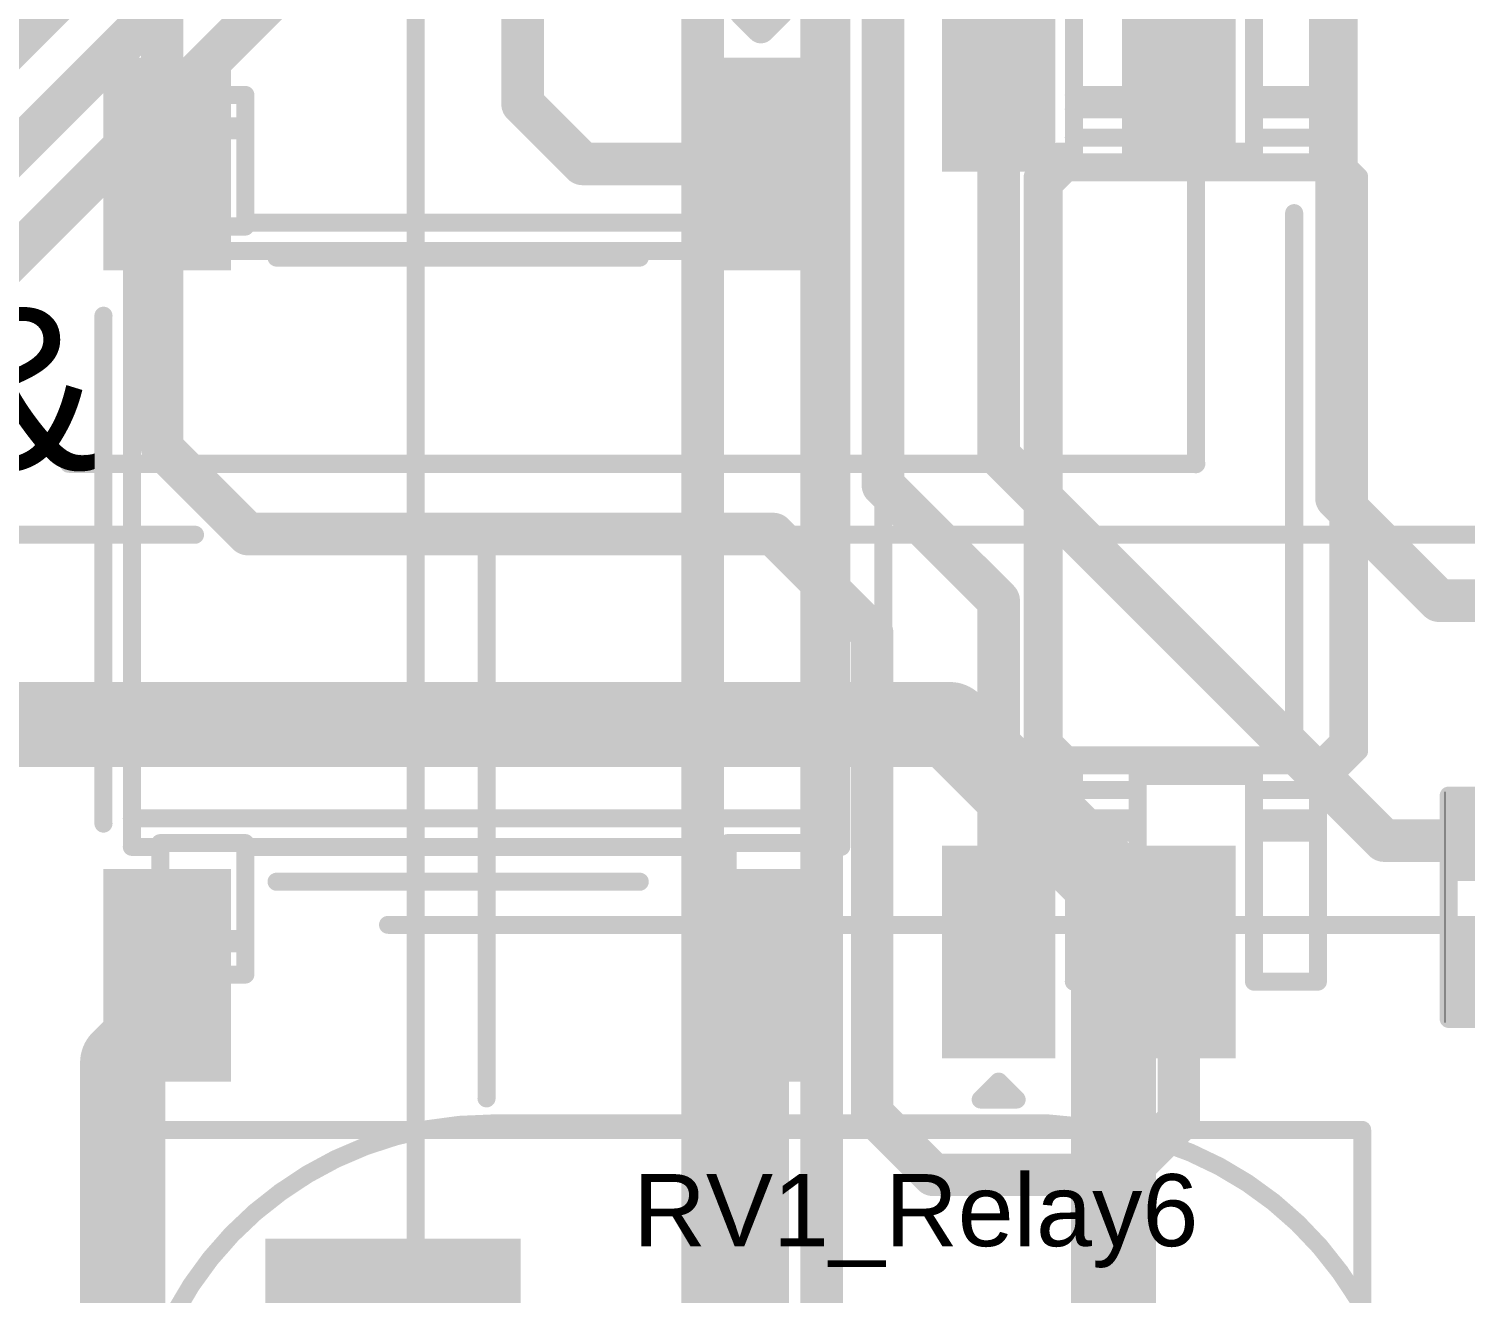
# Model space of a CAD drawing. Header units: millimetres. Extents: x -16 to 330, y -45 to 150.
# Drawn here: x 76.53 to 86.66, y 6.66 to 15.58 of the extents above; entities that cross this region are included whole.
import ezdxf

# ---------------------------------------------------------------- set-up
doc = ezdxf.new("R2010")
doc.units = ezdxf.units.MM
for name, color, linetype in [('BottomLayer', 5, 'Continuous'), ('BottomSolder', 6, 'Continuous'), ('Mechanical13', 56, 'Continuous'), ('MidLayer1', 16, 'Continuous'), ('MidLayer2', 76, 'Continuous'), ('MultiLayer', 9, 'Continuous'), ('PadHoleLayer', 156, 'Continuous'), ('TopLayer', 1, 'Continuous'), ('TopOverlay', 2, 'Continuous'), ('TopPaste', 8, 'Continuous'), ('TopSolder', 216, 'Continuous')]:
    doc.layers.add(name, color=color, linetype=linetype)
doc.styles.add('Arial', font='arial.ttf', dxfattribs={"height": 0.2})

# ---------------------------------------------------------------- blocks, each defined once
blk = doc.blocks.new('ERZ_V07D680_6')
at = {"layer": 'BottomLayer'}
blk.add_hatch(color=5, dxfattribs=at).paths.add_polyline_path([(-3.44, 1.9), (-1.64, 1.9), (-1.64, 0.1), (-3.44, 0.1)])
h = blk.add_hatch(color=5, dxfattribs=at)
edge = h.paths.add_edge_path()
edge.add_arc((2.54, -1), 0.9, 0, 360)
at = {"layer": 'BottomSolder'}
h = blk.add_hatch(color=6, dxfattribs=at)
edge = h.paths.add_edge_path()
edge.add_arc((-2.54, 1), 0.4, 0, 360)
h = blk.add_hatch(color=6, dxfattribs=at)
edge = h.paths.add_edge_path()
edge.add_arc((2.54, -1), 0.4, 0, 360)
at = {"layer": 'MidLayer1'}
blk.add_hatch(color=16, dxfattribs=at).paths.add_polyline_path([(-3.44, 1.9), (-1.64, 1.9), (-1.64, 0.1), (-3.44, 0.1)])
h = blk.add_hatch(color=16, dxfattribs=at)
edge = h.paths.add_edge_path()
edge.add_arc((2.54, -1), 0.9, 0, 360)
at = {"layer": 'MidLayer2'}
blk.add_hatch(color=76, dxfattribs=at).paths.add_polyline_path([(-3.44, 1.9), (-1.64, 1.9), (-1.64, 0.1), (-3.44, 0.1)])
h = blk.add_hatch(color=76, dxfattribs=at)
edge = h.paths.add_edge_path()
edge.add_arc((2.54, -1), 0.9, 0, 360)
at = {"layer": 'MultiLayer'}
blk.add_hatch(color=9, dxfattribs=at).paths.add_polyline_path([(-3.44, 1.9), (-1.64, 1.9), (-1.64, 0.1), (-3.44, 0.1)])
h = blk.add_hatch(color=9, dxfattribs=at)
edge = h.paths.add_edge_path()
edge.add_arc((2.54, -1), 0.9, 0, 360)
at = {"layer": 'PadHoleLayer'}
h = blk.add_hatch(color=156, dxfattribs=at)
edge = h.paths.add_edge_path()
edge.add_arc((-2.54, 1), 0.4, 0, 360)
h = blk.add_hatch(color=156, dxfattribs=at)
edge = h.paths.add_edge_path()
edge.add_arc((2.54, -1), 0.4, 0, 360)
at = {"layer": 'TopLayer'}
blk.add_hatch(color=1, dxfattribs=at).paths.add_polyline_path([(-3.44, 1.9), (-1.64, 1.9), (-1.64, 0.1), (-3.44, 0.1)])
h = blk.add_hatch(color=1, dxfattribs=at)
edge = h.paths.add_edge_path()
edge.add_arc((2.54, -1), 0.9, 0, 360)
at = {"layer": 'TopSolder'}
h = blk.add_hatch(color=216, dxfattribs=at)
edge = h.paths.add_edge_path()
edge.add_arc((-2.54, 1), 0.4, 0, 360)
h = blk.add_hatch(color=216, dxfattribs=at)
edge = h.paths.add_edge_path()
edge.add_arc((2.54, -1), 0.4, 0, 360)
at = {"layer": 'TopOverlay', "const_width": 0.127}
for points in [[(-4.293, -2.642), (-4.293, 2.667)], [(-4.293, 2.667), (4.293, 2.667)], [(4.293, -2.642), (4.293, 2.667)], [(-4.293, -2.642), (4.293, -2.642)]]:
    blk.add_lwpolyline(points, dxfattribs=at)
at = {"layer": 'TopOverlay', "const_width": 0.0635}
for points in [[(-4.324, 2.667, 1), (-4.261, 2.667, 1)], [(-4.324, 2.667, 1), (-4.261, 2.667, 1)], [(4.261, 2.667, 1), (4.324, 2.667, 1)], [(4.261, 2.667, 1), (4.324, 2.667, 1)], [(-4.324, -2.642, 1), (-4.261, -2.642, 1)], [(-4.324, -2.642, 1), (-4.261, -2.642, 1)], [(4.261, -2.642, 1), (4.324, -2.642, 1)], [(4.261, -2.642, 1), (4.324, -2.642, 1)]]:
    blk.add_lwpolyline(points, format="xyb", close=True, dxfattribs=at)
blk = doc.blocks.new('R___0402_22')
at = {"layer": 'TopLayer'}
for points in [[(-0.699, -0.318), (-0.699, 0.317), (-0.241, 0.317), (-0.241, -0.318)], [(0.241, -0.318), (0.241, 0.317), (0.699, 0.317), (0.699, -0.318)]]:
    blk.add_hatch(color=1, dxfattribs=at).paths.add_polyline_path(points)
at = {"layer": 'TopPaste'}
for points in [[(-0.699, -0.318), (-0.699, 0.317), (-0.241, 0.317), (-0.241, -0.318)], [(0.241, -0.318), (0.241, 0.317), (0.699, 0.317), (0.699, -0.318)]]:
    blk.add_hatch(color=8, dxfattribs=at).paths.add_polyline_path(points)
at = {"layer": 'TopSolder'}
for points in [[(-0.754, -0.373), (-0.754, 0.373), (-0.186, 0.373), (-0.186, -0.373)], [(0.186, -0.373), (0.186, 0.373), (0.754, 0.373), (0.754, -0.373)]]:
    blk.add_hatch(color=216, dxfattribs=at).paths.add_polyline_path(points)
at = {"layer": 'TopOverlay'}
for points, const_width in [([(0.787, 0.406), (-0.787, 0.406)], 0.127), ([(-0.787, -0.406), (-0.787, 0.406)], 0.127), ([(0.787, -0.406), (0.787, 0.406)], 0.127), ([(0.787, -0.406), (-0.787, -0.406)], 0.127), ([(0.813, -0.432), (-0.813, -0.432)], 0.00323)]:
    blk.add_lwpolyline(points, dxfattribs=dict(at, const_width=const_width))
for points, const_width in [([(-0.819, 0.406, 1), (-0.756, 0.406, 1)], 0.0635), ([(-0.819, 0.406, 1), (-0.756, 0.406, 1)], 0.0635), ([(0.756, 0.406, 1), (0.819, 0.406, 1)], 0.0635), ([(0.756, 0.406, 1), (0.819, 0.406, 1)], 0.0635), ([(-0.819, -0.406, 1), (-0.756, -0.406, 1)], 0.0635), ([(-0.819, -0.406, 1), (-0.756, -0.406, 1)], 0.0635), ([(0.756, -0.406, 1), (0.819, -0.406, 1)], 0.0635), ([(0.756, -0.406, 1), (0.819, -0.406, 1)], 0.0635), ([(-0.814, -0.432, 1), (-0.812, -0.432, 1)], 0.00161), ([(0.812, -0.432, 1), (0.814, -0.432, 1)], 0.00161)]:
    blk.add_lwpolyline(points, format="xyb", close=True, dxfattribs=dict(at, const_width=const_width))
blk = doc.blocks.new('SOP_4_1_27_________B____2_6___60')
at = {"layer": 'TopLayer'}
for points in [[(-3.875, 1.035), (-2.375, 1.035), (-2.375, 0.235), (-3.875, 0.235)], [(2.375, 1.035), (3.875, 1.035), (3.875, 0.235), (2.375, 0.235)], [(2.375, 1.035), (3.875, 1.035), (3.875, 0.235), (2.375, 0.235)], [(-3.875, -0.235), (-2.375, -0.235), (-2.375, -1.035), (-3.875, -1.035)], [(2.375, -0.235), (3.875, -0.235), (3.875, -1.035), (2.375, -1.035)]]:
    blk.add_hatch(color=1, dxfattribs=at).paths.add_polyline_path(points)
at = {"layer": 'TopPaste'}
for points in [[(-3.875, 1.035), (-2.375, 1.035), (-2.375, 0.235), (-3.875, 0.235)], [(2.375, 1.035), (3.875, 1.035), (3.875, 0.235), (2.375, 0.235)], [(2.375, 1.035), (3.875, 1.035), (3.875, 0.235), (2.375, 0.235)], [(-3.875, -0.235), (-2.375, -0.235), (-2.375, -1.035), (-3.875, -1.035)], [(2.375, -0.235), (3.875, -0.235), (3.875, -1.035), (2.375, -1.035)]]:
    blk.add_hatch(color=8, dxfattribs=at).paths.add_polyline_path(points)
at = {"layer": 'TopSolder'}
for points in [[(-3.875, 1.035), (-2.375, 1.035), (-2.375, 0.235), (-3.875, 0.235)], [(2.375, 1.035), (3.875, 1.035), (3.875, 0.235), (2.375, 0.235)], [(2.375, 1.035), (3.875, 1.035), (3.875, 0.235), (2.375, 0.235)], [(-3.875, -0.235), (-2.375, -0.235), (-2.375, -1.035), (-3.875, -1.035)], [(2.375, -0.235), (3.875, -0.235), (3.875, -1.035), (2.375, -1.035)]]:
    blk.add_hatch(color=216, dxfattribs=at).paths.add_polyline_path(points)
at = {"layer": 'TopOverlay', "const_width": 0.127}
for points in [[(-1.778, 1.448), (2.083, 1.448)], [(-4.166, 0.762), (-4.166, 0.508)], [(-4.166, 0.762), (-4.039, 0.635)], [(-4.039, 0.635), (-4.166, 0.508)], [(-1.778, -1.448), (2.083, -1.448)]]:
    blk.add_lwpolyline(points, dxfattribs=at)
at = {"layer": 'TopOverlay', "const_width": 0.0635}
for points in [[(-1.81, 1.448, 1), (-1.746, 1.448, 1)], [(2.051, 1.448, 1), (2.115, 1.448, 1)], [(-4.197, 0.762, 1), (-4.134, 0.762, 1)], [(-4.197, 0.762, 1), (-4.134, 0.762, 1)], [(-4.07, 0.635, 1), (-4.007, 0.635, 1)], [(-4.07, 0.635, 1), (-4.007, 0.635, 1)], [(-4.197, 0.508, 1), (-4.134, 0.508, 1)], [(-4.197, 0.508, 1), (-4.134, 0.508, 1)], [(-1.81, -1.448, 1), (-1.746, -1.448, 1)], [(2.051, -1.448, 1), (2.115, -1.448, 1)]]:
    blk.add_lwpolyline(points, format="xyb", close=True, dxfattribs=at)
blk = doc.blocks.new('ABS_182')
at = {"layer": 'TopLayer'}
for points in [[(-3.61, 2.5), (-2.11, 2.5), (-2.11, 1.6), (-3.61, 1.6)], [(2.11, 2.5), (3.61, 2.5), (3.61, 1.6), (2.11, 1.6)], [(-3.61, -1.6), (-2.11, -1.6), (-2.11, -2.5), (-3.61, -2.5)], [(2.11, -1.6), (3.61, -1.6), (3.61, -2.5), (2.11, -2.5)]]:
    blk.add_hatch(color=1, dxfattribs=at).paths.add_polyline_path(points)
at = {"layer": 'TopPaste'}
for points in [[(-3.61, 2.5), (-2.11, 2.5), (-2.11, 1.6), (-3.61, 1.6)], [(2.11, 2.5), (3.61, 2.5), (3.61, 1.6), (2.11, 1.6)], [(-3.61, -1.6), (-2.11, -1.6), (-2.11, -2.5), (-3.61, -2.5)], [(2.11, -1.6), (3.61, -1.6), (3.61, -2.5), (2.11, -2.5)]]:
    blk.add_hatch(color=8, dxfattribs=at).paths.add_polyline_path(points)
at = {"layer": 'TopSolder'}
for points in [[(-3.61, 2.5), (-2.11, 2.5), (-2.11, 1.6), (-3.61, 1.6)], [(2.11, 2.5), (3.61, 2.5), (3.61, 1.6), (2.11, 1.6)], [(-3.61, -1.6), (-2.11, -1.6), (-2.11, -2.5), (-3.61, -2.5)], [(2.11, -1.6), (3.61, -1.6), (3.61, -2.5), (2.11, -2.5)]]:
    blk.add_hatch(color=216, dxfattribs=at).paths.add_polyline_path(points)
at = {"layer": 'TopOverlay'}
for points, const_width in [([(1.79, 2.5), (-1.79, 2.5)], 0.127), ([(-3.937, 2.007), (-3.937, 2.261)], 0.2), ([(-3.81, 2.134), (-3.937, 2.261)], 0.2), ([(-3.937, 2.007), (-3.81, 2.134)], 0.2), ([(-2.2, -1.28), (-2.2, 1.28)], 0.127), ([(2.2, -1.28), (2.2, 1.28)], 0.127), ([(1.79, -2.5), (-1.79, -2.5)], 0.127)]:
    blk.add_lwpolyline(points, dxfattribs=dict(at, const_width=const_width))
for points, const_width in [([(-1.822, 2.5, 1), (-1.758, 2.5, 1)], 0.0635), ([(1.758, 2.5, 1), (1.822, 2.5, 1)], 0.0635), ([(-3.987, 2.261, 1), (-3.887, 2.261, 1)], 0.1), ([(-3.987, 2.261, 1), (-3.887, 2.261, 1)], 0.1), ([(-3.86, 2.134, 1), (-3.76, 2.134, 1)], 0.1), ([(-3.86, 2.134, 1), (-3.76, 2.134, 1)], 0.1), ([(-3.987, 2.007, 1), (-3.887, 2.007, 1)], 0.1), ([(-3.987, 2.007, 1), (-3.887, 2.007, 1)], 0.1), ([(-2.232, 1.28, 1), (-2.168, 1.28, 1)], 0.0635), ([(2.168, 1.28, 1), (2.232, 1.28, 1)], 0.0635), ([(-2.232, -1.28, 1), (-2.168, -1.28, 1)], 0.0635), ([(2.168, -1.28, 1), (2.232, -1.28, 1)], 0.0635), ([(-1.822, -2.5, 1), (-1.758, -2.5, 1)], 0.0635), ([(1.758, -2.5, 1), (1.822, -2.5, 1)], 0.0635)]:
    blk.add_lwpolyline(points, format="xyb", close=True, dxfattribs=dict(at, const_width=const_width))

msp = doc.modelspace()

# ---------------------------------------------------------------- linework, layer by layer
at = {"layer": 'BottomLayer', "const_width": 0.3}
for points in [[(71.145, 10.185), (80.848, 19.888)], [(71.349, 9.627), (81.546, 19.824)], [(72.161, 9.703), (82.22, 19.761)], [(81.28, 3.124), (81.28, 17.917)], [(82.118, 3.2), (82.118, 17.889)]]:
    msp.add_lwpolyline(points, dxfattribs=at)
at = {"layer": 'Mechanical13', "const_width": 0.127}
for points in [[(79.256, 9.064), (79.256, 17.009)], [(79.256, 9.064), (79.256, 17.009)], [(82.256, 13.036), (82.256, 17.009)], [(82.256, 13.036), (82.256, 17.009)], [(84.756, 12.509), (84.756, 16.481)], [(84.756, 12.509), (84.756, 16.481)], [(83.896, 15.109), (83.896, 16.159)], [(84.346, 15.109), (84.346, 16.159)], [(85.166, 15.109), (85.166, 16.159)], [(85.616, 15.109), (85.616, 16.159)], [(77.456, 15.109), (78.056, 15.109)], [(77.456, 14.182), (77.456, 15.109)], [(78.056, 14.182), (78.056, 15.109)], [(81.456, 15.109), (82.056, 15.109)], [(81.456, 14.182), (81.456, 15.109)], [(82.056, 14.182), (82.056, 15.109)], [(83.896, 15.109), (84.346, 15.109)], [(83.896, 15.009), (83.896, 15.109)], [(84.346, 15.009), (84.346, 15.109)], [(85.166, 15.109), (85.616, 15.109)], [(85.166, 15.009), (85.166, 15.109)], [(85.616, 15.009), (85.616, 15.109)], [(83.896, 15.009), (84.346, 15.009)], [(83.896, 14.809), (83.896, 15.009)], [(84.346, 14.809), (84.346, 15.009)], [(85.166, 15.009), (85.616, 15.009)], [(85.166, 14.809), (85.166, 15.009)], [(85.616, 14.809), (85.616, 15.009)], [(77.456, 14.889), (78.056, 14.889)], [(77.456, 14.859), (78.056, 14.859)], [(81.456, 14.889), (82.056, 14.889)], [(81.456, 14.859), (82.056, 14.859)], [(83.896, 14.809), (84.346, 14.809)], [(83.896, 14.634), (83.896, 14.809)], [(84.346, 14.634), (84.346, 14.809)], [(85.166, 14.809), (85.616, 14.809)], [(85.166, 14.634), (85.166, 14.809)], [(85.616, 14.634), (85.616, 14.809)], [(83.606, 14.534), (83.781, 14.709)], [(83.681, 14.496), (83.819, 14.634)], [(83.781, 14.709), (83.896, 14.709)], [(83.781, 14.709), (83.854, 14.563)], [(83.819, 14.634), (85.694, 14.634)], [(84.346, 14.709), (85.166, 14.709)], [(85.616, 14.709), (85.731, 14.709)], [(85.658, 14.563), (85.731, 14.709)], [(85.694, 14.634), (85.831, 14.496)], [(85.731, 14.709), (85.906, 14.534)], [(83.606, 14.534), (83.753, 14.461)], [(83.606, 10.484), (83.606, 14.534)], [(83.753, 14.461), (83.854, 14.563)], [(83.854, 14.563), (85.658, 14.563)], [(85.658, 14.563), (85.76, 14.461)], [(85.76, 14.461), (85.906, 14.534)], [(85.906, 10.484), (85.906, 14.534)], [(79.256, 6.509), (79.256, 14.454)], [(79.256, 6.509), (79.256, 14.454)], [(83.681, 10.521), (83.681, 14.496)], [(83.753, 10.557), (83.753, 14.461)], [(85.76, 10.557), (85.76, 14.461)], [(85.831, 10.521), (85.831, 14.496)], [(77.256, 14.209), (77.456, 14.209)], [(77.256, 9.809), (77.256, 14.209)], [(77.456, 14.182), (78.056, 14.182)], [(78.056, 14.209), (81.456, 14.209)], [(81.456, 14.182), (82.056, 14.182)], [(82.056, 14.209), (82.256, 14.209)], [(82.256, 9.809), (82.256, 14.209)], [(77.256, 14.009), (82.256, 14.009)], [(76.812, 12.509), (84.756, 12.509)], [(76.812, 12.509), (84.756, 12.509)], [(69.756, 12.009), (77.701, 12.009)], [(69.756, 12.009), (77.701, 12.009)], [(79.756, 12.009), (87.701, 12.009)], [(79.756, 12.009), (87.701, 12.009)], [(79.756, 8.036), (79.756, 12.009)], [(79.756, 8.036), (79.756, 12.009)], [(83.606, 10.484), (83.753, 10.557)], [(83.606, 10.484), (83.781, 10.309)], [(83.681, 10.521), (83.819, 10.384)], [(83.753, 10.557), (83.854, 10.455)], [(85.658, 10.455), (85.76, 10.557)], [(85.694, 10.384), (85.831, 10.521)], [(85.731, 10.309), (85.906, 10.484)], [(85.76, 10.557), (85.906, 10.484)], [(83.781, 10.309), (83.854, 10.455)], [(83.819, 10.384), (85.694, 10.384)], [(83.854, 10.455), (85.658, 10.455)], [(83.896, 10.209), (83.896, 10.384)], [(84.346, 10.209), (84.346, 10.384)], [(85.166, 10.209), (85.166, 10.384)], [(85.616, 10.209), (85.616, 10.384)], [(85.658, 10.455), (85.731, 10.309)], [(83.781, 10.309), (83.896, 10.309)], [(84.346, 10.309), (85.166, 10.309)], [(85.616, 10.309), (85.731, 10.309)], [(83.896, 10.209), (84.346, 10.209)], [(83.896, 10.009), (83.896, 10.209)], [(84.346, 10.009), (84.346, 10.209)], [(85.166, 10.209), (85.616, 10.209)], [(85.166, 10.009), (85.166, 10.209)], [(85.616, 10.009), (85.616, 10.209)], [(77.256, 10.009), (82.256, 10.009)], [(83.896, 10.009), (84.346, 10.009)], [(83.896, 9.909), (83.896, 10.009)], [(84.346, 9.909), (84.346, 10.009)], [(85.166, 10.009), (85.616, 10.009)], [(85.166, 9.909), (85.166, 10.009)], [(85.616, 9.909), (85.616, 10.009)], [(83.896, 9.909), (84.346, 9.909)], [(83.896, 8.859), (83.896, 9.909)], [(84.346, 8.859), (84.346, 9.909)], [(85.166, 9.909), (85.616, 9.909)], [(85.166, 8.859), (85.166, 9.909)], [(85.616, 8.859), (85.616, 9.909)], [(77.256, 9.809), (77.456, 9.809)], [(77.456, 9.835), (78.056, 9.835)], [(77.456, 8.909), (77.456, 9.835)], [(78.056, 8.909), (78.056, 9.835)], [(78.056, 9.809), (81.456, 9.809)], [(81.456, 8.909), (81.456, 9.835)], [(81.456, 9.835), (82.056, 9.835)], [(82.056, 8.909), (82.056, 9.835)], [(82.056, 9.809), (82.256, 9.809)], [(79.062, 9.259), (87.006, 9.259)], [(79.062, 9.259), (87.006, 9.259)], [(77.456, 9.159), (78.056, 9.159)], [(81.456, 9.159), (82.056, 9.159)], [(77.456, 9.129), (78.056, 9.129)], [(81.456, 9.129), (82.056, 9.129)], [(77.456, 8.909), (78.056, 8.909)], [(81.456, 8.909), (82.056, 8.909)], [(83.896, 8.859), (84.346, 8.859)], [(85.166, 8.859), (85.616, 8.859)], [(79.793, 7.859), (83.72, 7.859)]]:
    msp.add_lwpolyline(points, dxfattribs=at)
at = {"layer": 'Mechanical13'}
for points, const_width in [([(77.424, 15.109, 1), (77.488, 15.109, 1)], 0.0635), ([(77.424, 15.109, 1), (77.488, 15.109, 1)], 0.0635), ([(78.024, 15.109, 1), (78.088, 15.109, 1)], 0.0635), ([(78.024, 15.109, 1), (78.088, 15.109, 1)], 0.0635), ([(81.424, 15.109, 1), (81.488, 15.109, 1)], 0.0635), ([(81.424, 15.109, 1), (81.488, 15.109, 1)], 0.0635), ([(82.024, 15.109, 1), (82.088, 15.109, 1)], 0.0635), ([(82.024, 15.109, 1), (82.088, 15.109, 1)], 0.0635), ([(83.864, 15.109, 1), (83.928, 15.109, 1)], 0.0635), ([(83.864, 15.109, 1), (83.928, 15.109, 1)], 0.0635), ([(83.864, 15.109, 1), (83.928, 15.109, 1)], 0.0635), ([(84.314, 15.109, 1), (84.378, 15.109, 1)], 0.0635), ([(84.314, 15.109, 1), (84.378, 15.109, 1)], 0.0635), ([(84.314, 15.109, 1), (84.378, 15.109, 1)], 0.0635), ([(85.134, 15.109, 1), (85.198, 15.109, 1)], 0.0635), ([(85.134, 15.109, 1), (85.198, 15.109, 1)], 0.0635), ([(85.134, 15.109, 1), (85.198, 15.109, 1)], 0.0635), ([(85.584, 15.109, 1), (85.648, 15.109, 1)], 0.0635), ([(85.584, 15.109, 1), (85.648, 15.109, 1)], 0.0635), ([(85.584, 15.109, 1), (85.648, 15.109, 1)], 0.0635), ([(83.864, 15.009, 1), (83.928, 15.009, 1)], 0.0635), ([(83.864, 15.009, 1), (83.928, 15.009, 1)], 0.0635), ([(83.864, 15.009, 1), (83.928, 15.009, 1)], 0.0635), ([(84.314, 15.009, 1), (84.378, 15.009, 1)], 0.0635), ([(84.314, 15.009, 1), (84.378, 15.009, 1)], 0.0635), ([(84.314, 15.009, 1), (84.378, 15.009, 1)], 0.0635), ([(85.134, 15.009, 1), (85.198, 15.009, 1)], 0.0635), ([(85.134, 15.009, 1), (85.198, 15.009, 1)], 0.0635), ([(85.134, 15.009, 1), (85.198, 15.009, 1)], 0.0635), ([(85.584, 15.009, 1), (85.648, 15.009, 1)], 0.0635), ([(85.584, 15.009, 1), (85.648, 15.009, 1)], 0.0635), ([(85.584, 15.009, 1), (85.648, 15.009, 1)], 0.0635), ([(77.424, 14.889, 1), (77.488, 14.889, 1)], 0.0635), ([(77.424, 14.859, 1), (77.488, 14.859, 1)], 0.0635), ([(78.024, 14.889, 1), (78.088, 14.889, 1)], 0.0635), ([(78.024, 14.859, 1), (78.088, 14.859, 1)], 0.0635), ([(81.424, 14.889, 1), (81.488, 14.889, 1)], 0.0635), ([(81.424, 14.859, 1), (81.488, 14.859, 1)], 0.0635), ([(82.024, 14.889, 1), (82.088, 14.889, 1)], 0.0635), ([(82.024, 14.859, 1), (82.088, 14.859, 1)], 0.0635), ([(83.864, 14.809, 1), (83.928, 14.809, 1)], 0.0635), ([(83.864, 14.809, 1), (83.928, 14.809, 1)], 0.0635), ([(83.864, 14.809, 1), (83.928, 14.809, 1)], 0.0635), ([(84.314, 14.809, 1), (84.378, 14.809, 1)], 0.0635), ([(84.314, 14.809, 1), (84.378, 14.809, 1)], 0.0635), ([(84.314, 14.809, 1), (84.378, 14.809, 1)], 0.0635), ([(85.134, 14.809, 1), (85.198, 14.809, 1)], 0.0635), ([(85.134, 14.809, 1), (85.198, 14.809, 1)], 0.0635), ([(85.134, 14.809, 1), (85.198, 14.809, 1)], 0.0635), ([(85.584, 14.809, 1), (85.648, 14.809, 1)], 0.0635), ([(85.584, 14.809, 1), (85.648, 14.809, 1)], 0.0635), ([(85.584, 14.809, 1), (85.648, 14.809, 1)], 0.0635), ([(83.749, 14.709, 1), (83.813, 14.709, 1)], 0.0635), ([(83.749, 14.709, 1), (83.813, 14.709, 1)], 0.0635), ([(83.749, 14.709, 1), (83.813, 14.709, 1)], 0.0635), ([(83.787, 14.634, 1), (83.85, 14.634, 1)], 0.0635), ([(83.787, 14.634, 1), (83.85, 14.634, 1)], 0.0635), ([(83.864, 14.709, 1), (83.928, 14.709, 1)], 0.0635), ([(83.864, 14.634, 1), (83.928, 14.634, 1)], 0.0635), ([(84.314, 14.709, 1), (84.378, 14.709, 1)], 0.0635), ([(84.314, 14.634, 1), (84.378, 14.634, 1)], 0.0635), ([(85.134, 14.709, 1), (85.198, 14.709, 1)], 0.0635), ([(85.134, 14.634, 1), (85.198, 14.634, 1)], 0.0635), ([(85.584, 14.709, 1), (85.648, 14.709, 1)], 0.0635), ([(85.584, 14.634, 1), (85.648, 14.634, 1)], 0.0635), ([(85.662, 14.634, 1), (85.725, 14.634, 1)], 0.0635), ([(85.662, 14.634, 1), (85.725, 14.634, 1)], 0.0635), ([(85.699, 14.709, 1), (85.763, 14.709, 1)], 0.0635), ([(85.699, 14.709, 1), (85.763, 14.709, 1)], 0.0635), ([(85.699, 14.709, 1), (85.763, 14.709, 1)], 0.0635), ([(83.574, 14.534, 1), (83.638, 14.534, 1)], 0.0635), ([(83.574, 14.534, 1), (83.638, 14.534, 1)], 0.0635), ([(83.574, 14.534, 1), (83.638, 14.534, 1)], 0.0635), ([(83.823, 14.563, 1), (83.886, 14.563, 1)], 0.0635), ([(83.823, 14.563, 1), (83.886, 14.563, 1)], 0.0635), ([(83.823, 14.563, 1), (83.886, 14.563, 1)], 0.0635), ([(85.626, 14.563, 1), (85.69, 14.563, 1)], 0.0635), ([(85.626, 14.563, 1), (85.69, 14.563, 1)], 0.0635), ([(85.626, 14.563, 1), (85.69, 14.563, 1)], 0.0635), ([(85.874, 14.534, 1), (85.938, 14.534, 1)], 0.0635), ([(85.874, 14.534, 1), (85.938, 14.534, 1)], 0.0635), ([(85.874, 14.534, 1), (85.938, 14.534, 1)], 0.0635), ([(79.224, 14.454, 1), (79.288, 14.454, 1)], 0.0635), ([(79.224, 14.454, 1), (79.288, 14.454, 1)], 0.0635), ([(83.649, 14.496, 1), (83.713, 14.496, 1)], 0.0635), ([(83.649, 14.496, 1), (83.713, 14.496, 1)], 0.0635), ([(83.721, 14.461, 1), (83.784, 14.461, 1)], 0.0635), ([(83.721, 14.461, 1), (83.784, 14.461, 1)], 0.0635), ([(83.721, 14.461, 1), (83.784, 14.461, 1)], 0.0635), ([(85.728, 14.461, 1), (85.792, 14.461, 1)], 0.0635), ([(85.728, 14.461, 1), (85.792, 14.461, 1)], 0.0635), ([(85.728, 14.461, 1), (85.792, 14.461, 1)], 0.0635), ([(85.799, 14.496, 1), (85.863, 14.496, 1)], 0.0635), ([(85.799, 14.496, 1), (85.863, 14.496, 1)], 0.0635), ([(77.224, 14.209, 1), (77.288, 14.209, 1)], 0.0635), ([(77.224, 14.209, 1), (77.288, 14.209, 1)], 0.0635), ([(77.424, 14.209, 1), (77.488, 14.209, 1)], 0.0635), ([(77.424, 14.182, 1), (77.488, 14.182, 1)], 0.0635), ([(77.424, 14.182, 1), (77.488, 14.182, 1)], 0.0635), ([(78.024, 14.209, 1), (78.088, 14.209, 1)], 0.0635), ([(78.024, 14.182, 1), (78.088, 14.182, 1)], 0.0635), ([(78.024, 14.182, 1), (78.088, 14.182, 1)], 0.0635), ([(81.424, 14.209, 1), (81.488, 14.209, 1)], 0.0635), ([(81.424, 14.182, 1), (81.488, 14.182, 1)], 0.0635), ([(81.424, 14.182, 1), (81.488, 14.182, 1)], 0.0635), ([(82.024, 14.209, 1), (82.088, 14.209, 1)], 0.0635), ([(82.024, 14.182, 1), (82.088, 14.182, 1)], 0.0635), ([(82.024, 14.182, 1), (82.088, 14.182, 1)], 0.0635), ([(82.224, 14.209, 1), (82.288, 14.209, 1)], 0.0635), ([(82.224, 14.209, 1), (82.288, 14.209, 1)], 0.0635), ([(77.224, 14.009, 1), (77.288, 14.009, 1)], 0.0635), ([(82.224, 14.009, 1), (82.288, 14.009, 1)], 0.0635), ([(82.224, 13.036, 1), (82.288, 13.036, 1)], 0.0635), ([(82.224, 13.036, 1), (82.288, 13.036, 1)], 0.0635), ([(76.78, 12.509, 1), (76.843, 12.509, 1)], 0.0635), ([(76.78, 12.509, 1), (76.843, 12.509, 1)], 0.0635), ([(84.759, 12.509, 1), (84.753, 12.509, 1)], 0.127), ([(84.759, 12.509, 1), (84.753, 12.509, 1)], 0.127), ([(84.721, 12.509, 1), (84.785, 12.509, 1)], 0.0635), ([(84.721, 12.509, 1), (84.785, 12.509, 1)], 0.0635), ([(84.724, 12.509, 1), (84.788, 12.509, 1)], 0.0635), ([(84.724, 12.509, 1), (84.788, 12.509, 1)], 0.0635), ([(84.724, 12.509, 1), (84.788, 12.509, 1)], 0.0635), ([(84.724, 12.509, 1), (84.788, 12.509, 1)], 0.0635), ([(84.728, 12.509, 1), (84.791, 12.509, 1)], 0.0635), ([(84.728, 12.509, 1), (84.791, 12.509, 1)], 0.0635), ([(77.669, 12.009, 1), (77.733, 12.009, 1)], 0.0635), ([(77.669, 12.009, 1), (77.733, 12.009, 1)], 0.0635), ([(79.759, 12.009, 1), (79.753, 12.009, 1)], 0.127), ([(79.759, 12.009, 1), (79.753, 12.009, 1)], 0.127), ([(79.721, 12.009, 1), (79.785, 12.009, 1)], 0.0635), ([(79.721, 12.009, 1), (79.785, 12.009, 1)], 0.0635), ([(79.724, 12.009, 1), (79.788, 12.009, 1)], 0.0635), ([(79.724, 12.009, 1), (79.788, 12.009, 1)], 0.0635), ([(79.724, 12.009, 1), (79.788, 12.009, 1)], 0.0635), ([(79.724, 12.009, 1), (79.788, 12.009, 1)], 0.0635), ([(79.728, 12.009, 1), (79.791, 12.009, 1)], 0.0635), ([(79.728, 12.009, 1), (79.791, 12.009, 1)], 0.0635), ([(83.574, 10.484, 1), (83.638, 10.484, 1)], 0.0635), ([(83.574, 10.484, 1), (83.638, 10.484, 1)], 0.0635), ([(83.574, 10.484, 1), (83.638, 10.484, 1)], 0.0635), ([(83.649, 10.521, 1), (83.713, 10.521, 1)], 0.0635), ([(83.649, 10.521, 1), (83.713, 10.521, 1)], 0.0635), ([(83.721, 10.557, 1), (83.784, 10.557, 1)], 0.0635), ([(83.721, 10.557, 1), (83.784, 10.557, 1)], 0.0635), ([(83.721, 10.557, 1), (83.784, 10.557, 1)], 0.0635), ([(85.728, 10.557, 1), (85.792, 10.557, 1)], 0.0635), ([(85.728, 10.557, 1), (85.792, 10.557, 1)], 0.0635), ([(85.728, 10.557, 1), (85.792, 10.557, 1)], 0.0635), ([(85.799, 10.521, 1), (85.863, 10.521, 1)], 0.0635), ([(85.799, 10.521, 1), (85.863, 10.521, 1)], 0.0635), ([(85.874, 10.484, 1), (85.938, 10.484, 1)], 0.0635), ([(85.874, 10.484, 1), (85.938, 10.484, 1)], 0.0635), ([(85.874, 10.484, 1), (85.938, 10.484, 1)], 0.0635), ([(83.787, 10.384, 1), (83.85, 10.384, 1)], 0.0635), ([(83.787, 10.384, 1), (83.85, 10.384, 1)], 0.0635), ([(83.823, 10.455, 1), (83.886, 10.455, 1)], 0.0635), ([(83.823, 10.455, 1), (83.886, 10.455, 1)], 0.0635), ([(83.823, 10.455, 1), (83.886, 10.455, 1)], 0.0635), ([(83.864, 10.384, 1), (83.928, 10.384, 1)], 0.0635), ([(84.314, 10.384, 1), (84.378, 10.384, 1)], 0.0635), ([(85.134, 10.384, 1), (85.198, 10.384, 1)], 0.0635), ([(85.584, 10.384, 1), (85.648, 10.384, 1)], 0.0635), ([(85.626, 10.455, 1), (85.69, 10.455, 1)], 0.0635), ([(85.626, 10.455, 1), (85.69, 10.455, 1)], 0.0635), ([(85.626, 10.455, 1), (85.69, 10.455, 1)], 0.0635), ([(85.662, 10.384, 1), (85.725, 10.384, 1)], 0.0635), ([(85.662, 10.384, 1), (85.725, 10.384, 1)], 0.0635), ([(83.749, 10.309, 1), (83.813, 10.309, 1)], 0.0635), ([(83.749, 10.309, 1), (83.813, 10.309, 1)], 0.0635), ([(83.749, 10.309, 1), (83.813, 10.309, 1)], 0.0635), ([(83.864, 10.309, 1), (83.928, 10.309, 1)], 0.0635), ([(84.314, 10.309, 1), (84.378, 10.309, 1)], 0.0635), ([(85.134, 10.309, 1), (85.198, 10.309, 1)], 0.0635), ([(85.584, 10.309, 1), (85.648, 10.309, 1)], 0.0635), ([(85.699, 10.309, 1), (85.763, 10.309, 1)], 0.0635), ([(85.699, 10.309, 1), (85.763, 10.309, 1)], 0.0635), ([(85.699, 10.309, 1), (85.763, 10.309, 1)], 0.0635), ([(83.864, 10.209, 1), (83.928, 10.209, 1)], 0.0635), ([(83.864, 10.209, 1), (83.928, 10.209, 1)], 0.0635), ([(83.864, 10.209, 1), (83.928, 10.209, 1)], 0.0635), ([(84.314, 10.209, 1), (84.378, 10.209, 1)], 0.0635), ([(84.314, 10.209, 1), (84.378, 10.209, 1)], 0.0635), ([(84.314, 10.209, 1), (84.378, 10.209, 1)], 0.0635), ([(85.134, 10.209, 1), (85.198, 10.209, 1)], 0.0635), ([(85.134, 10.209, 1), (85.198, 10.209, 1)], 0.0635), ([(85.134, 10.209, 1), (85.198, 10.209, 1)], 0.0635), ([(85.584, 10.209, 1), (85.648, 10.209, 1)], 0.0635), ([(85.584, 10.209, 1), (85.648, 10.209, 1)], 0.0635), ([(85.584, 10.209, 1), (85.648, 10.209, 1)], 0.0635), ([(77.224, 10.009, 1), (77.288, 10.009, 1)], 0.0635), ([(82.224, 10.009, 1), (82.288, 10.009, 1)], 0.0635), ([(83.864, 10.009, 1), (83.928, 10.009, 1)], 0.0635), ([(83.864, 10.009, 1), (83.928, 10.009, 1)], 0.0635), ([(83.864, 10.009, 1), (83.928, 10.009, 1)], 0.0635), ([(84.314, 10.009, 1), (84.378, 10.009, 1)], 0.0635), ([(84.314, 10.009, 1), (84.378, 10.009, 1)], 0.0635), ([(84.314, 10.009, 1), (84.378, 10.009, 1)], 0.0635), ([(85.134, 10.009, 1), (85.198, 10.009, 1)], 0.0635), ([(85.134, 10.009, 1), (85.198, 10.009, 1)], 0.0635), ([(85.134, 10.009, 1), (85.198, 10.009, 1)], 0.0635), ([(85.584, 10.009, 1), (85.648, 10.009, 1)], 0.0635), ([(85.584, 10.009, 1), (85.648, 10.009, 1)], 0.0635), ([(85.584, 10.009, 1), (85.648, 10.009, 1)], 0.0635), ([(83.864, 9.909, 1), (83.928, 9.909, 1)], 0.0635), ([(83.864, 9.909, 1), (83.928, 9.909, 1)], 0.0635), ([(83.864, 9.909, 1), (83.928, 9.909, 1)], 0.0635), ([(84.314, 9.909, 1), (84.378, 9.909, 1)], 0.0635), ([(84.314, 9.909, 1), (84.378, 9.909, 1)], 0.0635), ([(84.314, 9.909, 1), (84.378, 9.909, 1)], 0.0635), ([(85.134, 9.909, 1), (85.198, 9.909, 1)], 0.0635), ([(85.134, 9.909, 1), (85.198, 9.909, 1)], 0.0635), ([(85.134, 9.909, 1), (85.198, 9.909, 1)], 0.0635), ([(85.584, 9.909, 1), (85.648, 9.909, 1)], 0.0635), ([(85.584, 9.909, 1), (85.648, 9.909, 1)], 0.0635), ([(85.584, 9.909, 1), (85.648, 9.909, 1)], 0.0635), ([(77.224, 9.809, 1), (77.288, 9.809, 1)], 0.0635), ([(77.224, 9.809, 1), (77.288, 9.809, 1)], 0.0635), ([(77.424, 9.835, 1), (77.488, 9.835, 1)], 0.0635), ([(77.424, 9.835, 1), (77.488, 9.835, 1)], 0.0635), ([(77.424, 9.809, 1), (77.488, 9.809, 1)], 0.0635), ([(78.024, 9.835, 1), (78.088, 9.835, 1)], 0.0635), ([(78.024, 9.835, 1), (78.088, 9.835, 1)], 0.0635), ([(78.024, 9.809, 1), (78.088, 9.809, 1)], 0.0635), ([(81.424, 9.835, 1), (81.488, 9.835, 1)], 0.0635), ([(81.424, 9.835, 1), (81.488, 9.835, 1)], 0.0635), ([(81.424, 9.809, 1), (81.488, 9.809, 1)], 0.0635), ([(82.024, 9.835, 1), (82.088, 9.835, 1)], 0.0635), ([(82.024, 9.835, 1), (82.088, 9.835, 1)], 0.0635), ([(82.024, 9.809, 1), (82.088, 9.809, 1)], 0.0635), ([(82.224, 9.809, 1), (82.288, 9.809, 1)], 0.0635), ([(82.224, 9.809, 1), (82.288, 9.809, 1)], 0.0635), ([(79.03, 9.259, 1), (79.093, 9.259, 1)], 0.0635), ([(79.03, 9.259, 1), (79.093, 9.259, 1)], 0.0635), ([(77.424, 9.159, 1), (77.488, 9.159, 1)], 0.0635), ([(78.024, 9.159, 1), (78.088, 9.159, 1)], 0.0635), ([(81.424, 9.159, 1), (81.488, 9.159, 1)], 0.0635), ([(82.024, 9.159, 1), (82.088, 9.159, 1)], 0.0635), ([(77.424, 9.129, 1), (77.488, 9.129, 1)], 0.0635), ([(78.024, 9.129, 1), (78.088, 9.129, 1)], 0.0635), ([(79.224, 9.064, 1), (79.288, 9.064, 1)], 0.0635), ([(79.224, 9.064, 1), (79.288, 9.064, 1)], 0.0635), ([(81.424, 9.129, 1), (81.488, 9.129, 1)], 0.0635), ([(82.024, 9.129, 1), (82.088, 9.129, 1)], 0.0635), ([(77.424, 8.909, 1), (77.488, 8.909, 1)], 0.0635), ([(77.424, 8.909, 1), (77.488, 8.909, 1)], 0.0635), ([(78.024, 8.909, 1), (78.088, 8.909, 1)], 0.0635), ([(78.024, 8.909, 1), (78.088, 8.909, 1)], 0.0635), ([(81.424, 8.909, 1), (81.488, 8.909, 1)], 0.0635), ([(81.424, 8.909, 1), (81.488, 8.909, 1)], 0.0635), ([(82.024, 8.909, 1), (82.088, 8.909, 1)], 0.0635), ([(82.024, 8.909, 1), (82.088, 8.909, 1)], 0.0635), ([(83.864, 8.859, 1), (83.928, 8.859, 1)], 0.0635), ([(83.864, 8.859, 1), (83.928, 8.859, 1)], 0.0635), ([(84.314, 8.859, 1), (84.378, 8.859, 1)], 0.0635), ([(84.314, 8.859, 1), (84.378, 8.859, 1)], 0.0635), ([(85.134, 8.859, 1), (85.198, 8.859, 1)], 0.0635), ([(85.134, 8.859, 1), (85.198, 8.859, 1)], 0.0635), ([(85.584, 8.859, 1), (85.648, 8.859, 1)], 0.0635), ([(85.584, 8.859, 1), (85.648, 8.859, 1)], 0.0635), ([(79.724, 8.036, 1), (79.788, 8.036, 1)], 0.0635), ([(79.724, 8.036, 1), (79.788, 8.036, 1)], 0.0635), ([(79.761, 7.859, 1), (79.825, 7.859, 1)], 0.0635), ([(79.761, 7.859, 1), (79.825, 7.859, 1)], 0.0635), ([(83.688, 7.859, 1), (83.751, 7.859, 1)], 0.0635), ([(83.688, 7.859, 1), (83.751, 7.859, 1)], 0.0635), ([(84.472, 7.733, 1), (84.535, 7.733, 1)], 0.0635), ([(84.472, 7.733, 1), (84.535, 7.733, 1)], 0.0635), ([(78.271, 7.374, 1), (78.335, 7.374, 1)], 0.0635), ([(78.271, 7.374, 1), (78.335, 7.374, 1)], 0.0635), ([(85.74, 6.812, 1), (85.804, 6.812, 1)], 0.0635), ([(85.74, 6.812, 1), (85.804, 6.812, 1)], 0.0635)]:
    msp.add_lwpolyline(points, format="xyb", close=True, dxfattribs=dict(at, const_width=const_width))
at = {"layer": 'Mechanical13', "const_width": 0.127}
for points in [[(78.303, 7.374, -0.159927), (79.793, 7.859)], [(83.72, 7.859, -0.047229), (84.504, 7.733)], [(84.504, 7.733, -0.160796), (85.772, 6.812)], [(77.383, 6.107, -0.161592), (78.303, 7.374)], [(85.772, 6.812, -0.160703), (86.256, 5.322)]]:
    msp.add_lwpolyline(points, format="xyb", dxfattribs=at)
at = {"layer": 'MidLayer1', "const_width": 0.6}
for points in [[(70.79, 10.671), (83.022, 10.671)], [(83.022, 10.671), (84.176, 9.518)], [(84.176, 4.147), (84.176, 9.518)]]:
    msp.add_lwpolyline(points, dxfattribs=at)
at = {"layer": 'MidLayer1', "const_width": 0.3}
for points in [[(82.872, 10.671, 1), (83.172, 10.671, 1)], [(82.872, 10.671, 1), (83.172, 10.671, 1)], [(84.026, 9.518, 1), (84.326, 9.518, 1)], [(84.026, 9.518, 1), (84.326, 9.518, 1)]]:
    msp.add_lwpolyline(points, format="xyb", close=True, dxfattribs=at)
at = {"layer": 'TopLayer'}
for points, const_width in [([(85.747, 12.267), (85.747, 17.717)], 0.3), ([(83.366, 15.318), (83.366, 17.498)], 0.3), ([(84.607, 15.318), (84.607, 17.374)], 0.3), ([(77.47, 12.618), (77.47, 16.739)], 0.3), ([(80.01, 15.047), (80.01, 16.739)], 0.3), ([(82.55, 12.359), (82.55, 16.053)], 0.3), ([(83.366, 12.57), (83.366, 15.318)], 0.3), ([(80.01, 15.047), (80.434, 14.623)], 0.3), ([(80.434, 14.623), (81.606, 14.623)], 0.3), ([(81.606, 14.623), (81.737, 14.623)], 0.3), ([(77.47, 12.618), (78.074, 12.014)], 0.3), ([(83.366, 12.57), (86.083, 9.853)], 0.3), ([(82.55, 12.359), (83.366, 11.544)], 0.3), ([(85.747, 12.267), (86.47, 11.544)], 0.3), ([(78.074, 12.014), (81.777, 12.014)], 0.3), ([(81.777, 12.014), (82.474, 11.316)], 0.3), ([(83.366, 9.068), (83.366, 11.544)], 0.3), ([(86.47, 11.544), (88.369, 11.544)], 0.3), ([(82.474, 7.929), (82.474, 11.316)], 0.3), ([(86.083, 9.853), (86.944, 9.853)], 0.3), ([(84.636, 7.877), (84.636, 9.068)], 0.3), ([(77.506, 8.603), (77.506, 8.903)], 0.6), ([(77.191, 8.288), (77.506, 8.603)], 0.6), ([(81.588, 4.945), (81.588, 8.522)], 0.6), ([(77.191, 3.251), (77.191, 8.288)], 0.6), ([(82.474, 7.929), (82.905, 7.497)], 0.3), ([(84.256, 7.497), (84.636, 7.877)], 0.3), ([(82.905, 7.497), (84.256, 7.497)], 0.3)]:
    msp.add_lwpolyline(points, dxfattribs=dict(at, const_width=const_width))
for points, const_width in [([(83.291, 15.318, 1), (83.441, 15.318, 1)], 0.15), ([(83.291, 15.318, 1), (83.441, 15.318, 1)], 0.15), ([(84.532, 15.318, 1), (84.682, 15.318, 1)], 0.15), ([(79.935, 15.047, 1), (80.085, 15.047, 1)], 0.15), ([(79.935, 15.047, 1), (80.085, 15.047, 1)], 0.15), ([(80.359, 14.623, 1), (80.509, 14.623, 1)], 0.15), ([(80.359, 14.623, 1), (80.509, 14.623, 1)], 0.15), ([(81.531, 14.623, 1), (81.681, 14.623, 1)], 0.15), ([(81.531, 14.623, 1), (81.681, 14.623, 1)], 0.15), ([(81.662, 14.623, 1), (81.812, 14.623, 1)], 0.15), ([(77.395, 12.618, 1), (77.545, 12.618, 1)], 0.15), ([(77.395, 12.618, 1), (77.545, 12.618, 1)], 0.15), ([(83.291, 12.57, 1), (83.441, 12.57, 1)], 0.15), ([(83.291, 12.57, 1), (83.441, 12.57, 1)], 0.15), ([(82.475, 12.359, 1), (82.625, 12.359, 1)], 0.15), ([(82.475, 12.359, 1), (82.625, 12.359, 1)], 0.15), ([(85.672, 12.267, 1), (85.822, 12.267, 1)], 0.15), ([(85.672, 12.267, 1), (85.822, 12.267, 1)], 0.15), ([(77.999, 12.014, 1), (78.149, 12.014, 1)], 0.15), ([(77.999, 12.014, 1), (78.149, 12.014, 1)], 0.15), ([(81.702, 12.014, 1), (81.852, 12.014, 1)], 0.15), ([(81.702, 12.014, 1), (81.852, 12.014, 1)], 0.15), ([(83.291, 11.544, 1), (83.441, 11.544, 1)], 0.15), ([(83.291, 11.544, 1), (83.441, 11.544, 1)], 0.15), ([(86.395, 11.544, 1), (86.545, 11.544, 1)], 0.15), ([(86.395, 11.544, 1), (86.545, 11.544, 1)], 0.15), ([(82.399, 11.316, 1), (82.549, 11.316, 1)], 0.15), ([(82.399, 11.316, 1), (82.549, 11.316, 1)], 0.15), ([(86.008, 9.853, 1), (86.158, 9.853, 1)], 0.15), ([(86.008, 9.853, 1), (86.158, 9.853, 1)], 0.15), ([(83.291, 9.068, 1), (83.441, 9.068, 1)], 0.15), ([(84.561, 9.068, 1), (84.711, 9.068, 1)], 0.15), ([(77.356, 8.903, 1), (77.656, 8.903, 1)], 0.3), ([(77.356, 8.603, 1), (77.656, 8.603, 1)], 0.3), ([(77.356, 8.603, 1), (77.656, 8.603, 1)], 0.3), ([(81.438, 8.522, 1), (81.738, 8.522, 1)], 0.3), ([(77.041, 8.288, 1), (77.341, 8.288, 1)], 0.3), ([(77.041, 8.288, 1), (77.341, 8.288, 1)], 0.3), ([(82.399, 7.929, 1), (82.549, 7.929, 1)], 0.15), ([(82.399, 7.929, 1), (82.549, 7.929, 1)], 0.15), ([(84.561, 7.877, 1), (84.711, 7.877, 1)], 0.15), ([(84.561, 7.877, 1), (84.711, 7.877, 1)], 0.15), ([(82.83, 7.497, 1), (82.98, 7.497, 1)], 0.15), ([(82.83, 7.497, 1), (82.98, 7.497, 1)], 0.15), ([(84.181, 7.497, 1), (84.331, 7.497, 1)], 0.15), ([(84.181, 7.497, 1), (84.331, 7.497, 1)], 0.15)]:
    msp.add_lwpolyline(points, format="xyb", close=True, dxfattribs=dict(at, const_width=const_width))

# ---------------------------------------------------------------- block references
for name, p, rotation in [('SOP_4_1_27_________B____2_6___60', (84.001, 12.193), 90), ('ABS_182', (79.556, 11.763), 270), ('R___0402_22', (86.944, 9.383), 270)]:
    msp.add_blockref(name, p, dxfattribs=dict(rotation=rotation))
msp.add_blockref('ERZ_V07D680_6', (81.636, 5.147))

# ---------------------------------------------------------------- texts
at = {"layer": 'TopOverlay', "style": 'Arial'}
for s, height, p in [('&', 1.143, (75.955, 12.465)), ('RV1_Relay6', 0.508, (80.79, 6.994))]:
    msp.add_text(s, height=height, dxfattribs=at).set_placement(p)

doc.saveas('drawing.dxf')
